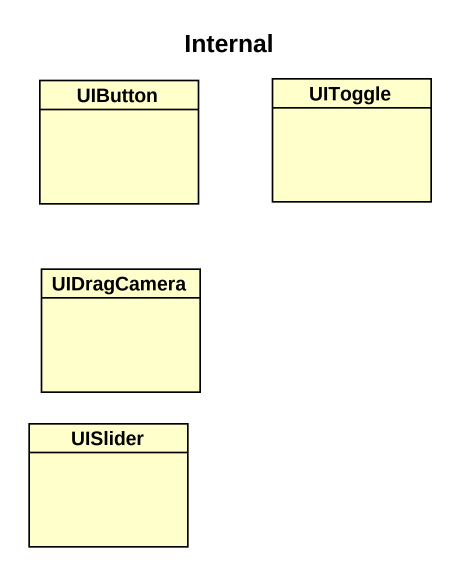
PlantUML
@startuml
title Internal
hide circle
hide empty members
class UIButton
class UIToggle
class UIDragCamera
class UISlider
@enduml
